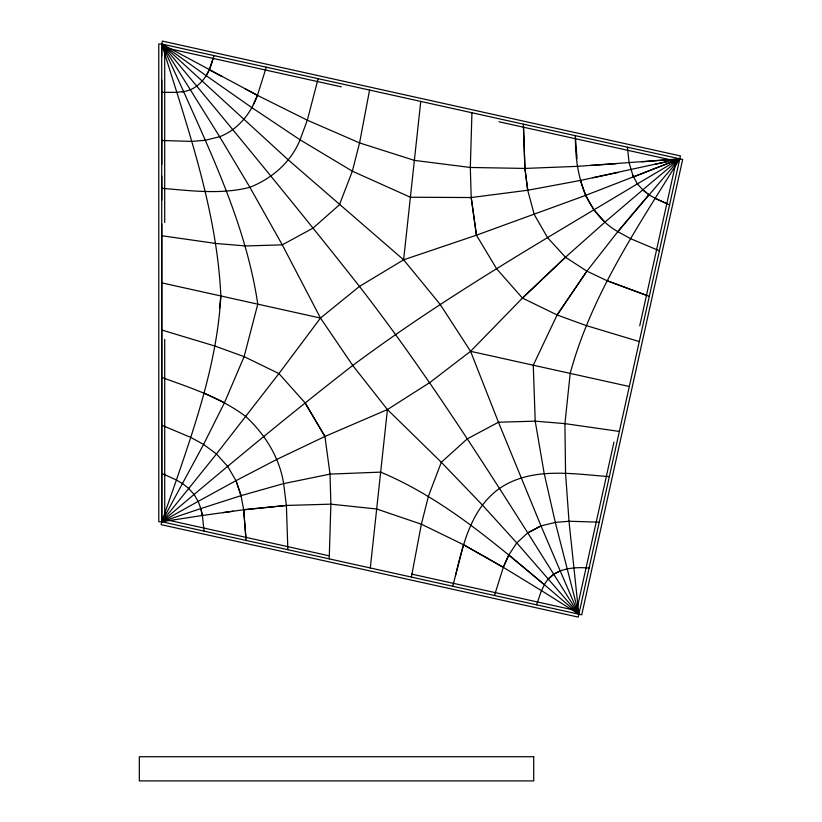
<?xml version="1.0" encoding="UTF-8"?>
<svg xmlns="http://www.w3.org/2000/svg" width="822" height="822" viewBox="0 0 822 822"><rect width="100%" height="100%" fill="white"/><g stroke="black" fill="none" stroke-linecap="round" stroke-linejoin="round"><path stroke-width="1.23" d="M471.941 112.748L470.318 167.472L471.201 197.537L476.431 235.195L585.48 195.451L679.753 158.821C637.615 227.149 591.357 294.995 570.191 373.394M329.221 558.837L330.876 504.143L330.023 474.099L324.937 436.461L305.157 402.944L278.925 373.578L244.113 356.645L215.272 346.154L161.749 330.012M570.201 373.404L564.919 423.649L565.557 473.215L569.009 521.282L555.292 522.381L578.832 614.168L541.451 590.617L536.571 604.797M370.301 567.971L387.429 409.562L352.761 365.471L320.498 318.052L282.285 244.853L249.898 187.303L219.649 136.719L205.408 140.254L191.742 141.405L161.759 140.49M246.117 540.424L243.692 509.743L241.021 495.656L235.976 480.665L277.148 459.241L324.947 436.451L387.429 409.551L441.322 462.262L482.072 504.687L516.771 542.9L527.755 532.862L541.01 525.916L498.451 422.22L470.564 351.313L440.089 304.284L403.623 259.803L420.751 101.404M161.749 56.102L161.749 44.018L682.671 159.447L581.74 614.835L161.759 521.754L158.79 521.754L158.769 43.998L161.729 43.998L161.759 521.754L161.112 524.642L578.205 617.086L680.421 155.913L162.376 41.1L161.729 43.998C186.995 126.434 216.803 209.055 220.851 295.971C217.357 359.553 196.89 420.268 176.391 480.027L182.638 483.655L188.752 488.453L161.78 521.734L202.387 515.466L204.041 531.094M219.474 308.517L220.871 295.971M369.571 90.06L359.563 142.915L352.35 171.192L339.414 204.822L313.069 228.105L282.285 244.853L245.665 245.953L216.022 243.487L161.739 235.729M411.39 577.054L421.367 524.2L463.516 544.709L503.28 567.283L541.472 590.658L544.38 584.678C493.519 542.201 442.431 498.029 380.668 472.126L330.023 474.099L283.631 483.613L286.385 505.427L287.854 549.671M576.51 611.044L613.942 442.154M639.732 325.81L676.609 159.417M318.124 78.676L307.325 120.197L300.04 139.802L352.361 171.202L410.394 197.239L471.222 197.537L527.714 190.252L580.394 180.45L679.753 158.821L617.815 231.66L586.867 271.157L557.111 314.98L533.262 365.215L535.214 421.172L544.215 473.585L555.312 522.412L540.999 525.885L527.755 532.862C474.479 448.833 420.432 365.153 359.471 286.416C294.923 204.514 228.475 124.143 161.749 44.018L257.45 95.362L253.299 104.589M452.758 586.22C461.882 551.541 468.037 510.852 499.457 488.484C531.824 466.382 572.842 474.037 609.318 476.606M455.45 575.862L463.516 544.709L503.3 567.314L494.505 595.477M257.45 95.362L266.287 67.188M181.981 91.776C198.924 90.276 209.487 74.504 212.847 59.122M161.759 188.3C191.074 190.725 220.933 194.742 249.898 187.303C272.061 178.477 290.988 162.211 300.061 139.812L251.892 107.641L206.23 75.696L209.168 69.757L214.11 55.619M245.357 88.94L257.42 95.342C250.926 113.518 238.01 129.629 219.669 136.74L161.749 44.018L206.271 75.727M471.222 197.537L476.441 235.184L496.632 268.794L522.453 298.078L557.131 314.98L586.887 271.147L607.098 280.734L649.267 296.352M589.045 568.074C572.893 566.574 552.826 568.619 544.4 584.719L508.797 555.004L516.761 542.869L578.832 614.168L568.988 521.24L599.217 522.176M476.441 235.184L403.623 259.814L359.471 286.416L320.498 318.052L278.925 373.578L216.463 453.991L227.643 466.341L235.976 480.665M575.462 138.188C575.061 173.421 585.089 212.97 617.846 231.64L648.877 194.65L655.072 198.308L669.54 204.894M387.429 409.562L429.793 382.549L470.564 351.313L522.453 298.078L565.454 257.245L604.992 222.125L593.874 209.754L585.48 195.451L580.394 180.45M522.453 298.078L565.474 257.235L586.887 271.147M548.459 579.017L553.812 574.229L560.172 570.807L540.999 525.885M604.961 222.135L642.783 189.851L648.877 194.65L647.304 193.478M641.746 161.852L679.753 158.821L642.742 189.872L645.784 192.276M637.451 183.84C540.917 241.719 443.099 298.057 352.751 365.471C287.741 415.881 224.54 468.561 161.78 521.734L161.759 223.882M632.632 175.189L637.41 183.861L679.753 158.821M675.16 160.609L633.351 176.956L629.128 162.828L627.392 147.22M619.356 431.427L564.909 423.628L535.204 421.152L498.451 422.22L467.256 438.876L441.322 462.262L428.519 495.923L421.367 524.22L376.682 508.993L330.865 504.163L286.364 505.448L243.692 509.743L202.346 515.497L200.815 508.582L241.052 495.635L283.652 483.593C279.49 457.453 265.146 434.489 245.953 416.651C220.943 397.673 190.92 387.963 161.77 377.411M655.185 164.308L667.464 161.564M592.929 177.788L618.062 172.456M222.998 512.64L233.335 511.202M241.052 495.635L236.006 480.644L198.143 501.379L194.084 494.464L188.711 488.484L216.494 453.96L203.568 444.455L224.457 402.718L244.113 356.645L257.779 304.15C246.651 229.204 214.234 160.105 183.614 91.54L176.935 92.341L161.759 92.341M286.364 505.448L243.661 509.774L245.881 537.896M670.937 159.499L577.681 166.342L524.909 168.428L470.318 167.472L414.38 160.382L359.553 142.905L307.305 120.176L257.42 95.342M590.535 165.469L616.233 163.732M163.588 47.44L341.284 86.824M498.944 121.769L676.64 161.153M161.749 282.871L320.498 318.052M470.564 351.313L629.313 386.504M163.65 519.134L328.985 555.775M411.647 574.095L576.982 610.736M639.269 341.562L585.891 325.471L557.111 314.98M607.098 280.734L646.955 295.478M659.367 250.782L630.597 238.668L617.815 231.66M161.77 425.221L190.786 437.417L203.599 444.435L161.78 521.734L200.845 508.541L202.387 515.466M655.072 198.308L665.964 203.219M161.78 473.38L176.432 479.986L161.78 521.734L198.184 501.348L200.815 508.582M204.226 393.101L224.478 402.698M209.168 69.757L221.231 76.148M403.623 259.803L288.614 160.177L161.749 44.018L183.655 91.571M544.38 584.678L578.832 614.168L560.152 570.766M565.474 257.235L547.544 237.609L534.3 214.624L527.714 190.252L524.909 168.428L523.378 124.163M637.41 183.861L642.783 189.851M527.755 532.862L578.832 614.168M305.147 402.955L324.937 436.461M527.714 190.252L524.939 168.407L523.491 126.609M577.065 158.667L575.215 135.661M164.698 46.566L164.708 222.515M164.708 339.383L164.719 520.47M161.749 80.258L161.759 164.39M161.759 176.35L161.759 200.157M508.787 554.973L503.28 567.283L508.797 555.004M533.714 756.723L139.329 756.723L139.329 780.9L533.714 780.9L533.714 756.723"/></g></svg>
